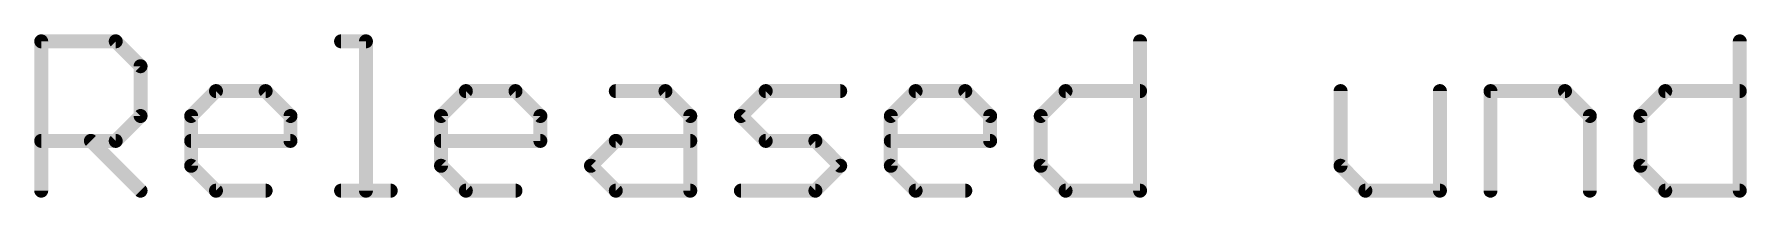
# Model space of a CAD drawing. Extents: x -28 to 79, y -1 to 63.
# Drawn here: x -27.94 to -9.24, y 60.96 to 62.74 of the extents above; entities that cross this region are included whole.
import ezdxf

# ---------------------------------------------------------------- set-up
doc = ezdxf.new("R2010")
doc.units = 0
doc.layers.add('21', color=41, linetype='CONTINUOUS')

msp = doc.modelspace()

# ---------------------------------------------------------------- linework, layer by layer
at = {"layer": '21', "const_width": 0.1524}
for points in [[(-27.8638, 61.0362), (-27.8638, 62.6632)], [(-27.8638, 62.6632), (-27.0503, 62.6632)], [(-27.0503, 62.6632), (-26.7791, 62.392)], [(-24.5895, 62.6632), (-24.3183, 62.6632)], [(-24.3183, 62.6632), (-24.3183, 61.0362)], [(-15.8648, 62.6632), (-15.8648, 61.0362)], [(-9.3161, 62.6632), (-9.3161, 61.0362)], [(-26.7791, 62.392), (-26.7791, 61.8497)], [(-26.2266, 61.8497), (-25.9555, 62.1209)], [(-25.9555, 62.1209), (-25.4132, 62.1209)], [(-25.4132, 62.1209), (-25.142, 61.8497)], [(-23.4981, 61.8497), (-23.2269, 62.1209)], [(-23.2269, 62.1209), (-22.6846, 62.1209)], [(-22.6846, 62.1209), (-22.4134, 61.8497)], [(-21.5897, 62.1209), (-21.0474, 62.1209)], [(-21.0474, 62.1209), (-20.7762, 61.8497)], [(-20.2237, 61.8497), (-19.9526, 62.1209)], [(-19.9526, 62.1209), (-19.1391, 62.1209)], [(-18.5866, 61.8497), (-18.3154, 62.1209)], [(-18.3154, 62.1209), (-17.7731, 62.1209)], [(-17.7731, 62.1209), (-17.5019, 61.8497)], [(-16.9494, 61.8497), (-16.6783, 62.1209)], [(-16.6783, 62.1209), (-15.8648, 62.1209)], [(-13.6751, 62.1209), (-13.6751, 61.3074)], [(-12.5905, 61.0362), (-12.5905, 62.1209)], [(-12.038, 61.0362), (-12.038, 62.1209)], [(-12.038, 62.1209), (-11.2245, 62.1209)], [(-11.2245, 62.1209), (-10.9533, 61.8497)], [(-10.4008, 61.8497), (-10.1296, 62.1209)], [(-10.1296, 62.1209), (-9.3161, 62.1209)], [(-26.7791, 61.8497), (-27.0503, 61.5785)], [(-26.2266, 61.3074), (-26.2266, 61.8497)], [(-25.142, 61.8497), (-25.142, 61.5785)], [(-23.4981, 61.3074), (-23.4981, 61.8497)], [(-22.4134, 61.8497), (-22.4134, 61.5785)], [(-20.7762, 61.8497), (-20.7762, 61.0362)], [(-19.9526, 61.5785), (-20.2237, 61.8497)], [(-18.5866, 61.3074), (-18.5866, 61.8497)], [(-17.5019, 61.8497), (-17.5019, 61.5785)], [(-16.9494, 61.3074), (-16.9494, 61.8497)], [(-10.9533, 61.8497), (-10.9533, 61.0362)], [(-10.4008, 61.3074), (-10.4008, 61.8497)], [(-27.0503, 61.5785), (-27.8638, 61.5785)], [(-27.3215, 61.5785), (-26.7791, 61.0362)], [(-25.142, 61.5785), (-26.2266, 61.5785)], [(-22.4134, 61.5785), (-23.4981, 61.5785)], [(-21.8609, 61.3074), (-21.5897, 61.5785)], [(-21.5897, 61.5785), (-20.7762, 61.5785)], [(-19.4102, 61.5785), (-19.9526, 61.5785)], [(-19.1391, 61.3074), (-19.4102, 61.5785)], [(-17.5019, 61.5785), (-18.5866, 61.5785)], [(-25.9555, 61.0362), (-26.2266, 61.3074)], [(-23.2269, 61.0362), (-23.4981, 61.3074)], [(-21.5897, 61.0362), (-21.8609, 61.3074)], [(-19.4102, 61.0362), (-19.1391, 61.3074)], [(-18.3154, 61.0362), (-18.5866, 61.3074)], [(-16.6783, 61.0362), (-16.9494, 61.3074)], [(-13.6751, 61.3074), (-13.404, 61.0362)], [(-10.1296, 61.0362), (-10.4008, 61.3074)], [(-25.4132, 61.0362), (-25.9555, 61.0362)], [(-24.5895, 61.0362), (-24.0472, 61.0362)], [(-22.6846, 61.0362), (-23.2269, 61.0362)], [(-20.7762, 61.0362), (-21.5897, 61.0362)], [(-20.2237, 61.0362), (-19.4102, 61.0362)], [(-17.7731, 61.0362), (-18.3154, 61.0362)], [(-15.8648, 61.0362), (-16.6783, 61.0362)], [(-13.404, 61.0362), (-12.5905, 61.0362)], [(-9.3161, 61.0362), (-10.1296, 61.0362)]]:
    msp.add_lwpolyline(points, dxfattribs=at)
at = {"layer": '21', "const_width": 0.0762}
for points in [[(-27.8257, 62.6632, 1), (-27.9019, 62.6632)], [(-27.8638, 62.7013, 1), (-27.8638, 62.6251)], [(-27.0234, 62.6901, 1), (-27.0772, 62.6362)], [(-27.0503, 62.6251, 1), (-27.0503, 62.7013)], [(-24.5895, 62.7013, 1), (-24.5895, 62.6251)], [(-24.2802, 62.6632, 1), (-24.3564, 62.6632)], [(-24.3183, 62.6251, 1), (-24.3183, 62.7013)], [(-15.8267, 62.6632, 1), (-15.9029, 62.6632)], [(-9.278, 62.6632, 1), (-9.3542, 62.6632)], [(-26.741, 62.392, 1), (-26.8172, 62.392)], [(-26.8061, 62.3651, 1), (-26.7522, 62.419)], [(-25.9555, 62.159, 1), (-25.9555, 62.0828)], [(-25.9285, 62.0939, 1), (-25.9824, 62.1478)], [(-25.3862, 62.1478, 1), (-25.4401, 62.0939)], [(-25.4132, 62.0828, 1), (-25.4132, 62.159)], [(-23.2269, 62.159, 1), (-23.2269, 62.0828)], [(-23.1999, 62.0939, 1), (-23.2538, 62.1478)], [(-22.6576, 62.1478, 1), (-22.7115, 62.0939)], [(-22.6846, 62.0828, 1), (-22.6846, 62.159)], [(-21.5897, 62.159, 1), (-21.5897, 62.0828)], [(-21.0205, 62.1478, 1), (-21.0743, 62.0939)], [(-21.0474, 62.0828, 1), (-21.0474, 62.159)], [(-19.9526, 62.159, 1), (-19.9526, 62.0828)], [(-19.9256, 62.0939, 1), (-19.9795, 62.1478)], [(-19.1391, 62.0828, 1), (-19.1391, 62.159)], [(-18.3154, 62.159, 1), (-18.3154, 62.0828)], [(-18.2885, 62.0939, 1), (-18.3424, 62.1478)], [(-17.7461, 62.1478, 1), (-17.8, 62.0939)], [(-17.7731, 62.0828, 1), (-17.7731, 62.159)], [(-16.6783, 62.159, 1), (-16.6783, 62.0828)], [(-16.6513, 62.0939, 1), (-16.7052, 62.1478)], [(-15.8648, 62.0828, 1), (-15.8648, 62.159)], [(-13.637, 62.1209, 1), (-13.7132, 62.1209)], [(-12.5524, 62.1209, 1), (-12.6286, 62.1209)], [(-11.9999, 62.1209, 1), (-12.0761, 62.1209)], [(-12.038, 62.159, 1), (-12.038, 62.0828)], [(-11.1975, 62.1478, 1), (-11.2514, 62.0939)], [(-11.2245, 62.0828, 1), (-11.2245, 62.159)], [(-10.1296, 62.159, 1), (-10.1296, 62.0828)], [(-10.1027, 62.0939, 1), (-10.1566, 62.1478)], [(-9.3161, 62.0828, 1), (-9.3161, 62.159)], [(-26.7522, 61.8228, 1), (-26.8061, 61.8766)], [(-26.1885, 61.8497, 1), (-26.2647, 61.8497)], [(-26.2536, 61.8766, 1), (-26.1997, 61.8228)], [(-25.1039, 61.8497, 1), (-25.1801, 61.8497)], [(-25.1689, 61.8228, 1), (-25.115, 61.8766)], [(-23.46, 61.8497, 1), (-23.5362, 61.8497)], [(-23.525, 61.8766, 1), (-23.4711, 61.8228)], [(-22.3753, 61.8497, 1), (-22.4515, 61.8497)], [(-22.4403, 61.8228, 1), (-22.3864, 61.8766)], [(-20.7381, 61.8497, 1), (-20.8143, 61.8497)], [(-20.8032, 61.8228, 1), (-20.7493, 61.8766)], [(-20.1968, 61.8766, 1), (-20.2507, 61.8228)], [(-20.2507, 61.8766, 1), (-20.1968, 61.8228)], [(-18.5485, 61.8497, 1), (-18.6247, 61.8497)], [(-18.6135, 61.8766, 1), (-18.5596, 61.8228)], [(-17.4638, 61.8497, 1), (-17.54, 61.8497)], [(-17.5289, 61.8228, 1), (-17.475, 61.8766)], [(-16.9113, 61.8497, 1), (-16.9875, 61.8497)], [(-16.9764, 61.8766, 1), (-16.9225, 61.8228)], [(-10.9152, 61.8497, 1), (-10.9914, 61.8497)], [(-10.9802, 61.8228, 1), (-10.9264, 61.8766)], [(-10.3627, 61.8497, 1), (-10.4389, 61.8497)], [(-10.4277, 61.8766, 1), (-10.3739, 61.8228)], [(-26.8172, 61.8497, 1), (-26.741, 61.8497)], [(-27.8638, 61.6166, 1), (-27.8638, 61.5404)], [(-27.2945, 61.6055, 1), (-27.3484, 61.5516)], [(-27.0772, 61.6055, 1), (-27.0234, 61.5516)], [(-27.0503, 61.5404, 1), (-27.0503, 61.6166)], [(-26.2266, 61.6166, 1), (-26.2266, 61.5404)], [(-25.1801, 61.5785, 1), (-25.1039, 61.5785)], [(-25.142, 61.5404, 1), (-25.142, 61.6166)], [(-23.4981, 61.6166, 1), (-23.4981, 61.5404)], [(-22.4515, 61.5785, 1), (-22.3753, 61.5785)], [(-22.4134, 61.5404, 1), (-22.4134, 61.6166)], [(-21.5897, 61.6166, 1), (-21.5897, 61.5404)], [(-21.5628, 61.5516, 1), (-21.6167, 61.6055)], [(-20.7762, 61.5404, 1), (-20.7762, 61.6166)], [(-19.9526, 61.6166, 1), (-19.9526, 61.5404)], [(-19.9795, 61.5516, 1), (-19.9256, 61.6055)], [(-19.3833, 61.6055, 1), (-19.4372, 61.5516)], [(-19.4102, 61.5404, 1), (-19.4102, 61.6166)], [(-18.5866, 61.6166, 1), (-18.5866, 61.5404)], [(-17.54, 61.5785, 1), (-17.4638, 61.5785)], [(-17.5019, 61.5404, 1), (-17.5019, 61.6166)], [(-26.1997, 61.3343, 1), (-26.2536, 61.2804)], [(-26.2647, 61.3074, 1), (-26.1885, 61.3074)], [(-23.4711, 61.3343, 1), (-23.525, 61.2804)], [(-23.5362, 61.3074, 1), (-23.46, 61.3074)], [(-21.834, 61.3343, 1), (-21.8878, 61.2804)], [(-21.8878, 61.3343, 1), (-21.834, 61.2804)], [(-19.1121, 61.2804, 1), (-19.166, 61.3343)], [(-19.166, 61.2804, 1), (-19.1121, 61.3343)], [(-18.5596, 61.3343, 1), (-18.6135, 61.2804)], [(-18.6247, 61.3074, 1), (-18.5485, 61.3074)], [(-16.9225, 61.3343, 1), (-16.9764, 61.2804)], [(-16.9875, 61.3074, 1), (-16.9113, 61.3074)], [(-13.6482, 61.3343, 1), (-13.7021, 61.2804)], [(-13.7132, 61.3074, 1), (-13.637, 61.3074)], [(-10.3739, 61.3343, 1), (-10.4277, 61.2804)], [(-10.4389, 61.3074, 1), (-10.3627, 61.3074)], [(-27.9019, 61.0362, 1), (-27.8257, 61.0362)], [(-26.8061, 61.0093, 1), (-26.7522, 61.0631)], [(-25.9555, 61.0743, 1), (-25.9555, 60.9981)], [(-25.9824, 61.0093, 1), (-25.9285, 61.0631)], [(-25.4132, 60.9981, 1), (-25.4132, 61.0743)], [(-24.5895, 61.0743, 1), (-24.5895, 60.9981)], [(-24.3564, 61.0362, 1), (-24.2802, 61.0362)], [(-24.0472, 60.9981, 1), (-24.0472, 61.0743)], [(-23.2269, 61.0743, 1), (-23.2269, 60.9981)], [(-23.2538, 61.0093, 1), (-23.1999, 61.0631)], [(-22.6846, 60.9981, 1), (-22.6846, 61.0743)], [(-21.5897, 61.0743, 1), (-21.5897, 60.9981)], [(-21.6167, 61.0093, 1), (-21.5628, 61.0631)], [(-20.8143, 61.0362, 1), (-20.7381, 61.0362)], [(-20.7762, 60.9981, 1), (-20.7762, 61.0743)], [(-20.2237, 61.0743, 1), (-20.2237, 60.9981)], [(-19.4372, 61.0631, 1), (-19.3833, 61.0093)], [(-19.4102, 60.9981, 1), (-19.4102, 61.0743)], [(-18.3154, 61.0743, 1), (-18.3154, 60.9981)], [(-18.3424, 61.0093, 1), (-18.2885, 61.0631)], [(-17.7731, 60.9981, 1), (-17.7731, 61.0743)], [(-16.6783, 61.0743, 1), (-16.6783, 60.9981)], [(-16.7052, 61.0093, 1), (-16.6513, 61.0631)], [(-15.9029, 61.0362, 1), (-15.8267, 61.0362)], [(-15.8648, 60.9981, 1), (-15.8648, 61.0743)], [(-13.404, 61.0743, 1), (-13.404, 60.9981)], [(-13.4309, 61.0093, 1), (-13.377, 61.0631)], [(-12.6286, 61.0362, 1), (-12.5524, 61.0362)], [(-12.5905, 60.9981, 1), (-12.5905, 61.0743)], [(-12.0761, 61.0362, 1), (-11.9999, 61.0362)], [(-10.9914, 61.0362, 1), (-10.9152, 61.0362)], [(-10.1296, 61.0743, 1), (-10.1296, 60.9981)], [(-10.1566, 61.0093, 1), (-10.1027, 61.0631)], [(-9.3542, 61.0362, 1), (-9.278, 61.0362)], [(-9.3161, 60.9981, 1), (-9.3161, 61.0743)]]:
    msp.add_lwpolyline(points, format="xyb", dxfattribs=at)

doc.saveas('drawing.dxf')
